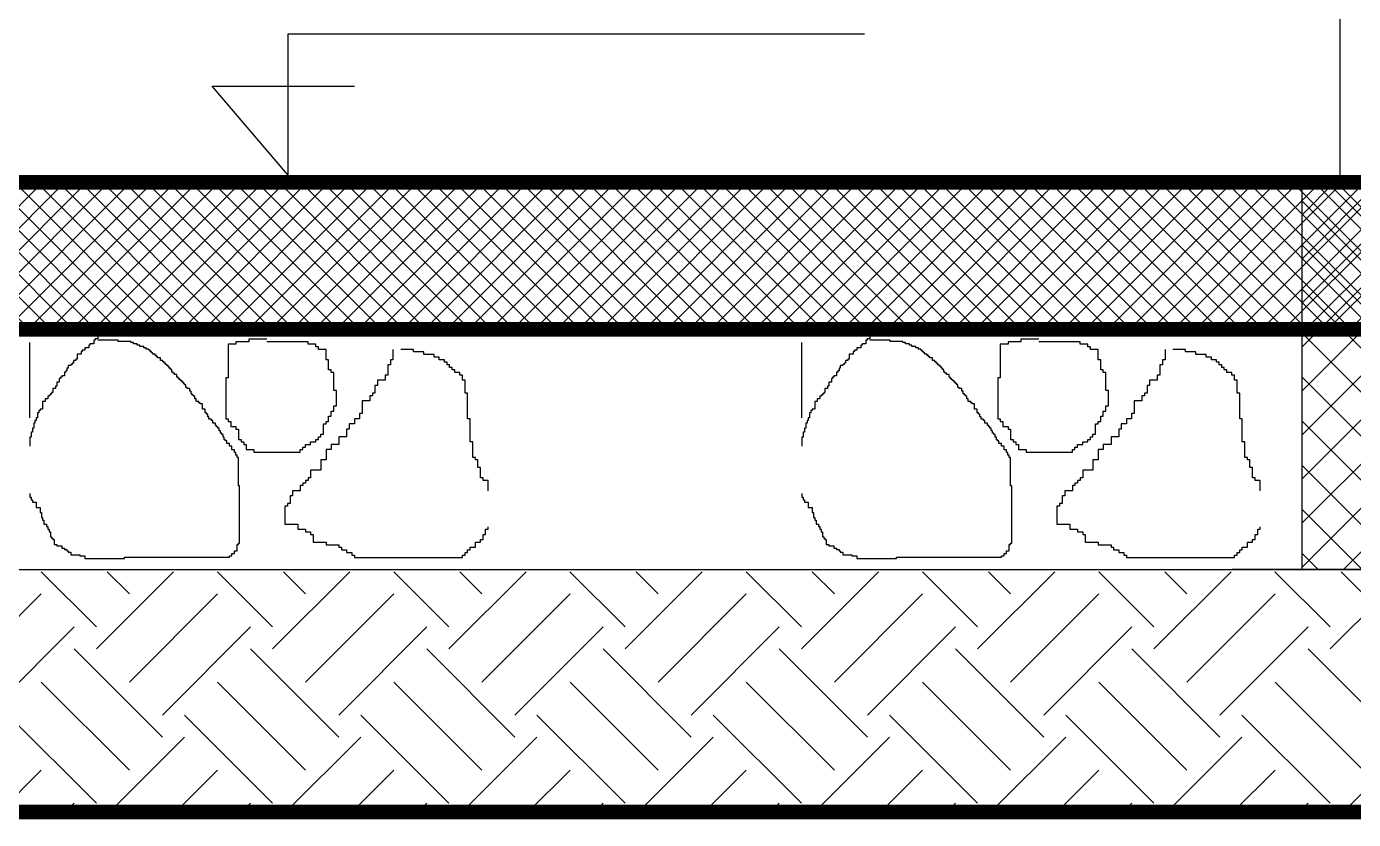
# Model space of a CAD drawing. Extents: x 250879 to 348495, y -51522 to -9360.
# Drawn here: x 281215.2 to 281485.6, y -30426.9 to -30265.3 of the extents above; entities that cross this region are included whole.
import ezdxf

# ---------------------------------------------------------------- set-up
doc = ezdxf.new("R2010")
doc.units = 0
for name, color, linetype in [('AXIS', 1, 'CONTINUOUS'), ('CURTAIN', 150, 'CONTINUOUS'), ('DOOR', 4, 'CONTINUOUS'), ('WALL', 7, 'CONTINUOUS')]:
    doc.layers.add(name, color=color, linetype=linetype)
doc.layers.add('int fram for glaz& landscap obj.', color=252, linetype='CONTINUOUS', lineweight=15)
doc.layers.add('VIS', color=8, linetype='CONTINUOUS', lineweight=18)

# ---------------------------------------------------------------- blocks, each defined once
blk = doc.blocks.new('LIME')
at = {"layer": 'DOOR'}
for p, q in [((244592.98, -28820.3), (244475.41, -28820.3)), ((244475.41, -28820.3), (244475.41, -28849.03)), ((244475.41, -28849.03), (244460.01, -28830.91)), ((244460.01, -28830.91), (244489.02, -28830.91))]:
    blk.add_line(p, q, dxfattribs=at)

msp = doc.modelspace()

# ---------------------------------------------------------------- hatches: boundary and pattern name
at = {"layer": 'AXIS'}
h = msp.add_hatch(dxfattribs=at)
h.set_pattern_fill('ANSI37', color=256, style=0)
h.set_pattern_definition([(45, (10887.426, -3880), (-2.24506403, 2.24506403), []), (135, (10887.426, -3880), (-2.24506403, -2.24506403), [])])
h.paths.add_polyline_path([(280918.80191, -30297.00774), (280918.80191, -30327.00774), (283913.00858, -30327.00774), (283913.00858, -30297.00774)])
at = {"layer": 'int fram for glaz& landscap obj.'}
h = msp.add_hatch(dxfattribs=at)
h.set_pattern_fill('EARTH', color=256, scale=4, angle=45, style=0)
h.set_pattern_definition([(45, (-4472.986, -9786.993), (4e-15, 35.9210245), [25.4, -25.4]), (45, (-4479.72, -9780.258), (4e-15, 35.9210245), [25.4, -25.4]), (45, (-4486.456, -9773.523), (4e-15, 35.9210245), [25.4, -25.4]), (135, (-4486.456, -9769.033), (-35.9210245, 4e-15), [25.4, -25.4]), (135, (-4479.72, -9762.297), (-35.9210245, 4e-15), [25.4, -25.4]), (135, (-4472.986, -9755.562), (-35.9210245, 4e-15), [25.4, -25.4])])
h.paths.add_polyline_path([(281359.1188, -30376.4393), (280918.64192, -30376.4393), (280918.64192, -30425.43117), (281359.1188, -30425.43117)])
h.paths.add_polyline_path([(281696.70956, -30425.43117), (281696.70956, -30376.4393), (281359.1188, -30376.4393), (281359.1188, -30425.43117)])
edge = h.paths.add_edge_path()
edge.add_line((280702.69282, -30326.4393), (280726.23014, -30425.43117))
edge.add_line((280726.23014, -30425.43117), (280918.64192, -30425.43117))
edge.add_line((280918.64192, -30425.43117), (280918.64192, -30376.4393))
edge.add_line((280918.64192, -30376.4393), (280768.64192, -30376.4393))
edge.add_line((280768.64192, -30376.4393), (280768.64192, -30408.49508))
edge.add_line((280768.64192, -30408.49508), (280748.64192, -30408.49508))
edge.add_line((280748.64192, -30408.49508), (280748.64192, -30345.52763))
edge.add_arc((280733.05095, -30345.52763), 15.59098, -344.7979301, 0, ccw=False)
edge.add_line((280748.09635, -30341.4393), (280748.64192, -30341.4393))
edge.add_line((280748.64192, -30341.4393), (280748.64192, -30326.4393))
edge.add_line((280748.64192, -30326.4393), (280702.69282, -30326.4393))
at = {"layer": 'VIS', "ltscale": 0.0001}
h = msp.add_hatch(dxfattribs=at)
h.set_pattern_fill('ANSI37', color=256, scale=2, style=0)
h.set_pattern_definition([(45, (-67267.256, -7236.453), (-4.49012806, 4.49012806), []), (135, (-67267.256, -7236.453), (-4.49012806, -4.49012806), [])])
h.paths.add_polyline_path([(281475.12091, -30297.00774), (281520.56708, -30297.00774), (281520.56708, -30375.98063), (281475.12091, -30375.98063)])

# ---------------------------------------------------------------- linework, layer by layer
at = {"layer": 'CURTAIN', "linetype": 'Continuous'}
msp.add_line((281482.844, -29657.00774), (281482.844, -30297.00774), dxfattribs=at)
at = {"layer": 'VIS', "ltscale": 0.0001}
msp.add_line((280450.27447, -30297.00774), (284658.39662, -30297.00774), dxfattribs=at)
at = {"layer": 'WALL', "linetype": 'Continuous'}
for p, q in [((281215.84948, -30345.07498), (281215.84948, -30329.70971)), ((281229.14528, -30329.18877), (281228.88427, -30329.18877)), ((281228.88427, -30329.18877), (281228.88427, -30329.97018)), ((281229.66632, -30328.9283), (281229.14528, -30328.9283)), ((281229.14528, -30328.9283), (281229.14528, -30329.18877)), ((281230.44837, -30328.40736), (281229.66632, -30328.40736)), ((281229.66632, -30328.40736), (281229.66632, -30328.9283)), ((281233.83757, -30329.18877), (281229.66632, -30329.18877)), ((281230.97038, -30328.14689), (281230.44837, -30328.14689)), ((281230.44837, -30328.14689), (281230.44837, -30328.40736)), ((281233.83757, -30329.44924), (281233.83757, -30329.18877)), ((281236.44472, -30329.44924), (281233.83757, -30329.44924)), ((281236.44472, -30329.70971), (281236.44472, -30329.44924)), ((281236.96673, -30329.70971), (281236.44472, -30329.70971)), ((281236.96673, -30329.97018), (281236.96673, -30329.70971)), ((281260.4781, -30329.51763), (281257.8556, -30329.51763)), ((281257.8556, -30329.51763), (281257.8556, -30330.04197)), ((281264.15037, -30328.99378), (281260.4781, -30328.99378)), ((281260.4781, -30328.99378), (281260.4781, -30329.51763)), ((281272.54373, -30329.51763), (281264.15037, -30329.51763)), ((281272.54373, -30330.04197), (281272.54373, -30329.51763)), ((281373.20271, -30345.07498), (281373.20271, -30329.70971)), ((281386.4985, -30329.18877), (281386.2375, -30329.18877)), ((281386.2375, -30329.18877), (281386.2375, -30329.97018)), ((281387.01955, -30328.9283), (281386.4985, -30328.9283)), ((281386.4985, -30328.9283), (281386.4985, -30329.18877)), ((281387.8016, -30328.40736), (281387.01955, -30328.40736)), ((281387.01955, -30328.40736), (281387.01955, -30328.9283)), ((281391.1908, -30329.18877), (281387.01955, -30329.18877)), ((281388.3236, -30328.14689), (281387.8016, -30328.14689)), ((281387.8016, -30328.14689), (281387.8016, -30328.40736)), ((281391.1908, -30329.44924), (281391.1908, -30329.18877)), ((281393.79795, -30329.44924), (281391.1908, -30329.44924)), ((281393.79795, -30329.70971), (281393.79795, -30329.44924)), ((281394.31995, -30329.70971), (281393.79795, -30329.70971)), ((281394.31995, -30329.97018), (281394.31995, -30329.70971)), ((281417.83133, -30329.51763), (281415.20882, -30329.51763)), ((281415.20882, -30329.51763), (281415.20882, -30330.04197)), ((281421.5036, -30328.99378), (281417.83133, -30328.99378)), ((281417.83133, -30328.99378), (281417.83133, -30329.51763)), ((281429.89696, -30329.51763), (281421.5036, -30329.51763)), ((281429.89696, -30330.04197), (281429.89696, -30329.51763)), ((281226.27712, -30332.05345), (281225.49507, -30332.05345)), ((281225.49507, -30332.05345), (281225.49507, -30333.09533)), ((281226.53813, -30331.53251), (281226.27712, -30331.53251)), ((281226.27712, -30331.53251), (281226.27712, -30332.05345)), ((281227.05917, -30331.27204), (281226.53813, -30331.27204)), ((281226.53813, -30331.27204), (281226.53813, -30331.53251)), ((281227.84122, -30330.7511), (281227.05917, -30330.7511)), ((281227.05917, -30330.7511), (281227.05917, -30331.27204)), ((281228.10223, -30330.23016), (281227.84122, -30330.23016)), ((281227.84122, -30330.23016), (281227.84122, -30330.7511)), ((281228.88427, -30329.97018), (281228.10223, -30329.97018)), ((281228.10223, -30329.97018), (281228.10223, -30330.23016)), ((281237.74878, -30329.97018), (281236.96673, -30329.97018)), ((281237.74878, -30330.23016), (281237.74878, -30329.97018)), ((281238.26982, -30330.23016), (281237.74878, -30330.23016)), ((281238.26982, -30330.49063), (281238.26982, -30330.23016)), ((281239.05187, -30330.49063), (281238.26982, -30330.49063)), ((281239.05187, -30330.7511), (281239.05187, -30330.49063)), ((281239.57388, -30330.7511), (281239.05187, -30330.7511)), ((281239.57388, -30331.01157), (281239.57388, -30330.7511)), ((281240.09493, -30331.01157), (281239.57388, -30331.01157)), ((281240.09493, -30331.27204), (281240.09493, -30331.01157)), ((281240.35593, -30331.27204), (281240.09493, -30331.27204)), ((281240.35593, -30331.53251), (281240.35593, -30331.27204)), ((281240.61693, -30331.53251), (281240.35593, -30331.53251)), ((281240.61693, -30331.79298), (281240.61693, -30331.53251)), ((281240.87697, -30331.79298), (281240.61693, -30331.79298)), ((281240.87697, -30332.05345), (281240.87697, -30331.79298)), ((281241.39898, -30332.05345), (281240.87697, -30332.05345)), ((281241.39898, -30332.31392), (281241.39898, -30332.05345)), ((281241.65902, -30332.31392), (281241.39898, -30332.31392)), ((281241.65902, -30332.57439), (281241.65902, -30332.31392)), ((281257.8556, -30330.04197), (281256.28094, -30330.04197)), ((281256.28094, -30330.04197), (281256.28094, -30336.85443)), ((281274.11742, -30330.04197), (281272.54373, -30330.04197)), ((281274.11742, -30330.56582), (281274.11742, -30330.04197)), ((281274.64231, -30330.56582), (281274.11742, -30330.56582)), ((281274.64231, -30331.08966), (281274.64231, -30330.56582)), ((281276.216, -30331.08966), (281274.64231, -30331.08966)), ((281276.216, -30333.18603), (281276.216, -30331.08966)), ((281289.85532, -30331.08966), (281289.85532, -30333.18603)), ((281294.05248, -30331.08966), (281291.42902, -30331.08966)), ((281294.05248, -30331.614), (281294.05248, -30331.08966)), ((281296.15106, -30331.614), (281294.05248, -30331.614)), ((281296.15106, -30332.13785), (281296.15106, -30331.614)), ((281298.24964, -30332.13785), (281296.15106, -30332.13785)), ((281298.24964, -30332.66218), (281298.24964, -30332.13785)), ((281383.63035, -30332.05345), (281382.8483, -30332.05345)), ((281382.8483, -30332.05345), (281382.8483, -30333.09533)), ((281383.89135, -30331.53251), (281383.63035, -30331.53251)), ((281383.63035, -30331.53251), (281383.63035, -30332.05345)), ((281384.4124, -30331.27204), (281383.89135, -30331.27204)), ((281383.89135, -30331.27204), (281383.89135, -30331.53251)), ((281385.19445, -30330.7511), (281384.4124, -30330.7511)), ((281384.4124, -30330.7511), (281384.4124, -30331.27204)), ((281385.45545, -30330.23016), (281385.19445, -30330.23016)), ((281385.19445, -30330.23016), (281385.19445, -30330.7511)), ((281386.2375, -30329.97018), (281385.45545, -30329.97018)), ((281385.45545, -30329.97018), (281385.45545, -30330.23016)), ((281395.102, -30329.97018), (281394.31995, -30329.97018)), ((281395.102, -30330.23016), (281395.102, -30329.97018)), ((281395.62305, -30330.23016), (281395.102, -30330.23016)), ((281395.62305, -30330.49063), (281395.62305, -30330.23016)), ((281396.4051, -30330.49063), (281395.62305, -30330.49063)), ((281396.4051, -30330.7511), (281396.4051, -30330.49063)), ((281396.92711, -30330.7511), (281396.4051, -30330.7511)), ((281396.92711, -30331.01157), (281396.92711, -30330.7511)), ((281397.44815, -30331.01157), (281396.92711, -30331.01157)), ((281397.44815, -30331.27204), (281397.44815, -30331.01157)), ((281397.70915, -30331.27204), (281397.44815, -30331.27204)), ((281397.70915, -30331.53251), (281397.70915, -30331.27204)), ((281397.97016, -30331.53251), (281397.70915, -30331.53251)), ((281397.97016, -30331.79298), (281397.97016, -30331.53251)), ((281398.2302, -30331.79298), (281397.97016, -30331.79298)), ((281398.2302, -30332.05345), (281398.2302, -30331.79298)), ((281398.75221, -30332.05345), (281398.2302, -30332.05345)), ((281398.75221, -30332.31392), (281398.75221, -30332.05345)), ((281399.01225, -30332.31392), (281398.75221, -30332.31392)), ((281399.01225, -30332.57439), (281399.01225, -30332.31392)), ((281415.20882, -30330.04197), (281413.63417, -30330.04197)), ((281413.63417, -30330.04197), (281413.63417, -30336.85443)), ((281431.47065, -30330.04197), (281429.89696, -30330.04197)), ((281431.47065, -30330.56582), (281431.47065, -30330.04197)), ((281431.99553, -30330.56582), (281431.47065, -30330.56582)), ((281431.99553, -30331.08966), (281431.99553, -30330.56582)), ((281433.56923, -30331.08966), (281431.99553, -30331.08966)), ((281433.56923, -30333.18603), (281433.56923, -30331.08966)), ((281447.20855, -30331.08966), (281447.20855, -30333.18603)), ((281451.40571, -30331.08966), (281448.78224, -30331.08966)), ((281451.40571, -30331.614), (281451.40571, -30331.08966)), ((281453.50429, -30331.614), (281451.40571, -30331.614)), ((281453.50429, -30332.13785), (281453.50429, -30331.614)), ((281455.60286, -30332.13785), (281453.50429, -30332.13785)), ((281455.60286, -30332.66218), (281455.60286, -30332.13785)), ((281223.66997, -30334.91813), (281223.40993, -30334.91813)), ((281223.40993, -30334.91813), (281223.40993, -30335.43907)), ((281224.19198, -30334.39719), (281223.66997, -30334.39719)), ((281223.66997, -30334.39719), (281223.66997, -30334.91813)), ((281224.45202, -30334.13672), (281224.19198, -30334.13672)), ((281224.19198, -30334.13672), (281224.19198, -30334.39719)), ((281224.71303, -30333.87625), (281224.45202, -30333.87625)), ((281224.45202, -30333.87625), (281224.45202, -30334.13672)), ((281225.23503, -30333.3558), (281224.71303, -30333.3558)), ((281224.71303, -30333.3558), (281224.71303, -30333.87625)), ((281225.49507, -30333.09533), (281225.23503, -30333.09533)), ((281225.23503, -30333.09533), (281225.23503, -30333.3558)), ((281241.92003, -30332.57439), (281241.65902, -30332.57439)), ((281241.92003, -30332.83486), (281241.92003, -30332.57439)), ((281242.44107, -30332.83486), (281241.92003, -30332.83486)), ((281242.44107, -30333.3558), (281242.44107, -30332.83486)), ((281242.96308, -30333.3558), (281242.44107, -30333.3558)), ((281242.96308, -30333.61578), (281242.96308, -30333.3558)), ((281243.22408, -30333.61578), (281242.96308, -30333.61578)), ((281243.22408, -30333.87625), (281243.22408, -30333.61578)), ((281243.48413, -30333.87625), (281243.22408, -30333.87625)), ((281243.48413, -30334.13672), (281243.48413, -30333.87625)), ((281243.74513, -30334.13672), (281243.48413, -30334.13672)), ((281243.74513, -30334.39719), (281243.74513, -30334.13672)), ((281244.00613, -30334.39719), (281243.74513, -30334.39719)), ((281244.00613, -30334.65766), (281244.00613, -30334.39719)), ((281244.26617, -30334.65766), (281244.00613, -30334.65766)), ((281244.26617, -30334.91813), (281244.26617, -30334.65766)), ((281244.52718, -30334.91813), (281244.26617, -30334.91813)), ((281244.52718, -30335.1786), (281244.52718, -30334.91813)), ((281276.74089, -30333.18603), (281276.216, -30333.18603)), ((281276.74089, -30335.2824), (281276.74089, -30333.18603)), ((281289.3314, -30334.23422), (281288.80651, -30334.23422)), ((281288.80651, -30334.23422), (281288.80651, -30336.3301)), ((281289.85532, -30333.18603), (281289.3314, -30333.18603)), ((281289.3314, -30333.18603), (281289.3314, -30334.23422)), ((281299.29845, -30332.66218), (281298.24964, -30332.66218)), ((281299.29845, -30333.18603), (281299.29845, -30332.66218)), ((281300.34726, -30333.18603), (281299.29845, -30333.18603)), ((281300.34726, -30333.70988), (281300.34726, -30333.18603)), ((281300.87214, -30333.70988), (281300.34726, -30333.70988)), ((281300.87214, -30334.23422), (281300.87214, -30333.70988)), ((281301.39703, -30334.23422), (281300.87214, -30334.23422)), ((281301.39703, -30334.75806), (281301.39703, -30334.23422)), ((281301.92095, -30334.75806), (281301.39703, -30334.75806)), ((281301.92095, -30335.2824), (281301.92095, -30334.75806)), ((281381.0232, -30334.91813), (281380.76316, -30334.91813)), ((281380.76316, -30334.91813), (281380.76316, -30335.43907)), ((281381.54521, -30334.39719), (281381.0232, -30334.39719)), ((281381.0232, -30334.39719), (281381.0232, -30334.91813)), ((281381.80525, -30334.13672), (281381.54521, -30334.13672)), ((281381.54521, -30334.13672), (281381.54521, -30334.39719)), ((281382.06625, -30333.87625), (281381.80525, -30333.87625)), ((281381.80525, -30333.87625), (281381.80525, -30334.13672)), ((281382.58826, -30333.3558), (281382.06625, -30333.3558)), ((281382.06625, -30333.3558), (281382.06625, -30333.87625)), ((281382.8483, -30333.09533), (281382.58826, -30333.09533)), ((281382.58826, -30333.09533), (281382.58826, -30333.3558)), ((281399.27325, -30332.57439), (281399.01225, -30332.57439)), ((281399.27325, -30332.83486), (281399.27325, -30332.57439)), ((281399.7943, -30332.83486), (281399.27325, -30332.83486)), ((281399.7943, -30333.3558), (281399.7943, -30332.83486)), ((281400.3163, -30333.3558), (281399.7943, -30333.3558)), ((281400.3163, -30333.61578), (281400.3163, -30333.3558)), ((281400.57731, -30333.61578), (281400.3163, -30333.61578)), ((281400.57731, -30333.87625), (281400.57731, -30333.61578)), ((281400.83735, -30333.87625), (281400.57731, -30333.87625)), ((281400.83735, -30334.13672), (281400.83735, -30333.87625)), ((281401.09835, -30334.13672), (281400.83735, -30334.13672)), ((281401.09835, -30334.39719), (281401.09835, -30334.13672)), ((281401.35936, -30334.39719), (281401.09835, -30334.39719)), ((281401.35936, -30334.65766), (281401.35936, -30334.39719)), ((281401.6194, -30334.65766), (281401.35936, -30334.65766)), ((281401.6194, -30334.91813), (281401.6194, -30334.65766)), ((281401.8804, -30334.91813), (281401.6194, -30334.91813)), ((281401.8804, -30335.1786), (281401.8804, -30334.91813)), ((281434.09411, -30333.18603), (281433.56923, -30333.18603)), ((281434.09411, -30335.2824), (281434.09411, -30333.18603)), ((281446.68463, -30334.23422), (281446.15974, -30334.23422)), ((281446.15974, -30334.23422), (281446.15974, -30336.3301)), ((281447.20855, -30333.18603), (281446.68463, -30333.18603)), ((281446.68463, -30333.18603), (281446.68463, -30334.23422)), ((281456.65167, -30332.66218), (281455.60286, -30332.66218)), ((281456.65167, -30333.18603), (281456.65167, -30332.66218)), ((281457.70048, -30333.18603), (281456.65167, -30333.18603)), ((281457.70048, -30333.70988), (281457.70048, -30333.18603)), ((281458.22537, -30333.70988), (281457.70048, -30333.70988)), ((281458.22537, -30334.23422), (281458.22537, -30333.70988)), ((281458.75025, -30334.23422), (281458.22537, -30334.23422)), ((281458.75025, -30334.75806), (281458.75025, -30334.23422)), ((281459.27418, -30334.75806), (281458.75025, -30334.75806)), ((281459.27418, -30335.2824), (281459.27418, -30334.75806)), ((281221.84487, -30337.78281), (281221.32383, -30337.78281)), ((281221.32383, -30337.78281), (281221.32383, -30338.56422)), ((281222.10588, -30337.0014), (281221.84487, -30337.0014)), ((281221.84487, -30337.0014), (281221.84487, -30337.78281)), ((281222.36688, -30336.74142), (281222.10588, -30336.74142)), ((281222.10588, -30336.74142), (281222.10588, -30337.0014)), ((281222.88792, -30336.48095), (281222.36688, -30336.48095)), ((281222.36688, -30336.48095), (281222.36688, -30336.74142)), ((281223.14893, -30335.69954), (281222.88792, -30335.69954)), ((281222.88792, -30335.69954), (281222.88792, -30336.48095)), ((281223.40993, -30335.43907), (281223.14893, -30335.43907)), ((281223.14893, -30335.43907), (281223.14893, -30335.69954)), ((281244.78818, -30335.1786), (281244.52718, -30335.1786)), ((281244.78818, -30335.69954), (281244.78818, -30335.1786)), ((281245.04822, -30335.69954), (281244.78818, -30335.69954)), ((281245.04822, -30335.96001), (281245.04822, -30335.69954)), ((281245.30923, -30335.96001), (281245.04822, -30335.96001)), ((281245.30923, -30336.22048), (281245.30923, -30335.96001)), ((281245.83027, -30336.22048), (281245.30923, -30336.22048)), ((281245.83027, -30336.74142), (281245.83027, -30336.22048)), ((281246.09128, -30336.74142), (281245.83027, -30336.74142)), ((281246.09128, -30337.0014), (281246.09128, -30336.74142)), ((281246.35228, -30337.0014), (281246.09128, -30337.0014)), ((281246.35228, -30337.26187), (281246.35228, -30337.0014)), ((281246.61328, -30337.26187), (281246.35228, -30337.26187)), ((281246.61328, -30337.52234), (281246.61328, -30337.26187)), ((281246.87332, -30337.52234), (281246.61328, -30337.52234)), ((281246.87332, -30337.78281), (281246.87332, -30337.52234)), ((281247.13433, -30337.78281), (281246.87332, -30337.78281)), ((281247.13433, -30338.04328), (281247.13433, -30337.78281)), ((281256.28094, -30336.85443), (281255.75702, -30336.85443)), ((281255.75702, -30336.85443), (281255.75702, -30345.23893)), ((281277.26577, -30335.2824), (281276.74089, -30335.2824)), ((281277.26577, -30335.80625), (281277.26577, -30335.2824)), ((281277.7897, -30335.80625), (281277.26577, -30335.80625)), ((281277.7897, -30339.47465), (281277.7897, -30335.80625)), ((281288.28163, -30337.37828), (281286.70794, -30337.37828)), ((281286.70794, -30337.37828), (281286.70794, -30338.42646)), ((281288.80651, -30336.3301), (281288.28163, -30336.3301)), ((281288.28163, -30336.3301), (281288.28163, -30337.37828)), ((281302.44584, -30335.2824), (281301.92095, -30335.2824)), ((281302.44584, -30335.80625), (281302.44584, -30335.2824)), ((281303.49561, -30335.80625), (281302.44584, -30335.80625)), ((281303.49561, -30336.3301), (281303.49561, -30335.80625)), ((281304.01953, -30336.3301), (281303.49561, -30336.3301)), ((281304.01953, -30337.37828), (281304.01953, -30336.3301)), ((281304.54441, -30337.37828), (281304.01953, -30337.37828)), ((281304.54441, -30339.9985), (281304.54441, -30337.37828)), ((281379.1981, -30337.78281), (281378.67705, -30337.78281)), ((281378.67705, -30337.78281), (281378.67705, -30338.56422)), ((281379.4591, -30337.0014), (281379.1981, -30337.0014)), ((281379.1981, -30337.0014), (281379.1981, -30337.78281)), ((281379.7201, -30336.74142), (281379.4591, -30336.74142)), ((281379.4591, -30336.74142), (281379.4591, -30337.0014)), ((281380.24115, -30336.48095), (281379.7201, -30336.48095)), ((281379.7201, -30336.48095), (281379.7201, -30336.74142)), ((281380.50215, -30335.69954), (281380.24115, -30335.69954)), ((281380.24115, -30335.69954), (281380.24115, -30336.48095)), ((281380.76316, -30335.43907), (281380.50215, -30335.43907)), ((281380.50215, -30335.43907), (281380.50215, -30335.69954)), ((281402.14141, -30335.1786), (281401.8804, -30335.1786)), ((281402.14141, -30335.69954), (281402.14141, -30335.1786)), ((281402.40145, -30335.69954), (281402.14141, -30335.69954)), ((281402.40145, -30335.96001), (281402.40145, -30335.69954)), ((281402.66245, -30335.96001), (281402.40145, -30335.96001)), ((281402.66245, -30336.22048), (281402.66245, -30335.96001)), ((281403.1835, -30336.22048), (281402.66245, -30336.22048)), ((281403.1835, -30336.74142), (281403.1835, -30336.22048)), ((281403.4445, -30336.74142), (281403.1835, -30336.74142)), ((281403.4445, -30337.0014), (281403.4445, -30336.74142)), ((281403.7055, -30337.0014), (281403.4445, -30337.0014)), ((281403.7055, -30337.26187), (281403.7055, -30337.0014)), ((281403.96651, -30337.26187), (281403.7055, -30337.26187)), ((281403.96651, -30337.52234), (281403.96651, -30337.26187)), ((281404.22655, -30337.52234), (281403.96651, -30337.52234)), ((281404.22655, -30337.78281), (281404.22655, -30337.52234)), ((281404.48755, -30337.78281), (281404.22655, -30337.78281)), ((281404.48755, -30338.04328), (281404.48755, -30337.78281)), ((281413.63417, -30336.85443), (281413.11025, -30336.85443)), ((281413.11025, -30336.85443), (281413.11025, -30345.23893)), ((281434.619, -30335.2824), (281434.09411, -30335.2824)), ((281434.619, -30335.80625), (281434.619, -30335.2824)), ((281435.14292, -30335.80625), (281434.619, -30335.80625)), ((281435.14292, -30339.47465), (281435.14292, -30335.80625)), ((281445.63486, -30337.37828), (281444.06116, -30337.37828)), ((281444.06116, -30337.37828), (281444.06116, -30338.42646)), ((281446.15974, -30336.3301), (281445.63486, -30336.3301)), ((281445.63486, -30336.3301), (281445.63486, -30337.37828)), ((281459.79906, -30335.2824), (281459.27418, -30335.2824)), ((281459.79906, -30335.80625), (281459.79906, -30335.2824)), ((281460.84883, -30335.80625), (281459.79906, -30335.80625)), ((281460.84883, -30336.3301), (281460.84883, -30335.80625)), ((281461.37276, -30336.3301), (281460.84883, -30336.3301)), ((281461.37276, -30337.37828), (281461.37276, -30336.3301)), ((281461.89764, -30337.37828), (281461.37276, -30337.37828)), ((281461.89764, -30339.9985), (281461.89764, -30337.37828)), ((281220.02073, -30340.38702), (281219.75973, -30340.38702)), ((281219.75973, -30340.38702), (281219.75973, -30340.64749)), ((281220.28077, -30340.12703), (281220.02073, -30340.12703)), ((281220.02073, -30340.12703), (281220.02073, -30340.38702)), ((281220.54178, -30339.86656), (281220.28077, -30339.86656)), ((281220.28077, -30339.86656), (281220.28077, -30340.12703)), ((281221.06282, -30339.08516), (281220.54178, -30339.08516)), ((281220.54178, -30339.08516), (281220.54178, -30339.86656)), ((281221.32383, -30338.56422), (281221.06282, -30338.56422)), ((281221.06282, -30338.56422), (281221.06282, -30339.08516)), ((281247.39533, -30338.04328), (281247.13433, -30338.04328)), ((281247.39533, -30338.30375), (281247.39533, -30338.04328)), ((281247.65537, -30338.30375), (281247.39533, -30338.30375)), ((281247.65537, -30338.82469), (281247.65537, -30338.30375)), ((281247.91638, -30338.82469), (281247.65537, -30338.82469)), ((281247.91638, -30339.08516), (281247.91638, -30338.82469)), ((281248.43742, -30339.08516), (281247.91638, -30339.08516)), ((281248.43742, -30339.6061), (281248.43742, -30339.08516)), ((281248.69843, -30339.6061), (281248.43742, -30339.6061)), ((281248.69843, -30340.12703), (281248.69843, -30339.6061)), ((281248.95943, -30340.12703), (281248.69843, -30340.12703)), ((281248.95943, -30340.38702), (281248.95943, -30340.12703)), ((281249.22043, -30340.38702), (281248.95943, -30340.38702)), ((281249.22043, -30340.64749), (281249.22043, -30340.38702)), ((281278.31458, -30339.47465), (281277.7897, -30339.47465)), ((281278.31458, -30342.61871), (281278.31458, -30339.47465)), ((281285.65913, -30340.52235), (281285.13424, -30340.52235)), ((281285.13424, -30340.52235), (281285.13424, -30341.57053)), ((281286.18305, -30339.9985), (281285.65913, -30339.9985)), ((281285.65913, -30339.9985), (281285.65913, -30340.52235)), ((281286.70794, -30338.42646), (281286.18305, -30338.42646)), ((281286.18305, -30338.42646), (281286.18305, -30339.9985)), ((281305.0693, -30339.9985), (281304.54441, -30339.9985)), ((281305.0693, -30345.23893), (281305.0693, -30339.9985)), ((281377.37396, -30340.38702), (281377.11295, -30340.38702)), ((281377.11295, -30340.38702), (281377.11295, -30340.64749)), ((281377.634, -30340.12703), (281377.37396, -30340.12703)), ((281377.37396, -30340.12703), (281377.37396, -30340.38702)), ((281377.895, -30339.86656), (281377.634, -30339.86656)), ((281377.634, -30339.86656), (281377.634, -30340.12703)), ((281378.41605, -30339.08516), (281377.895, -30339.08516)), ((281377.895, -30339.08516), (281377.895, -30339.86656)), ((281378.67705, -30338.56422), (281378.41605, -30338.56422)), ((281378.41605, -30338.56422), (281378.41605, -30339.08516)), ((281404.74856, -30338.04328), (281404.48755, -30338.04328)), ((281404.74856, -30338.30375), (281404.74856, -30338.04328)), ((281405.0086, -30338.30375), (281404.74856, -30338.30375)), ((281405.0086, -30338.82469), (281405.0086, -30338.30375)), ((281405.2696, -30338.82469), (281405.0086, -30338.82469)), ((281405.2696, -30339.08516), (281405.2696, -30338.82469)), ((281405.79065, -30339.08516), (281405.2696, -30339.08516)), ((281405.79065, -30339.6061), (281405.79065, -30339.08516)), ((281406.05165, -30339.6061), (281405.79065, -30339.6061)), ((281406.05165, -30340.12703), (281406.05165, -30339.6061)), ((281406.31266, -30340.12703), (281406.05165, -30340.12703)), ((281406.31266, -30340.38702), (281406.31266, -30340.12703)), ((281406.57366, -30340.38702), (281406.31266, -30340.38702)), ((281406.57366, -30340.64749), (281406.57366, -30340.38702)), ((281435.66781, -30339.47465), (281435.14292, -30339.47465)), ((281435.66781, -30342.61871), (281435.66781, -30339.47465)), ((281443.01235, -30340.52235), (281442.48747, -30340.52235)), ((281442.48747, -30340.52235), (281442.48747, -30341.57053)), ((281443.53628, -30339.9985), (281443.01235, -30339.9985)), ((281443.01235, -30339.9985), (281443.01235, -30340.52235)), ((281444.06116, -30338.42646), (281443.53628, -30338.42646)), ((281443.53628, -30338.42646), (281443.53628, -30339.9985)), ((281462.42253, -30339.9985), (281461.89764, -30339.9985)), ((281462.42253, -30345.23893), (281462.42253, -30339.9985)), ((281218.97768, -30341.68937), (281218.45567, -30341.68937)), ((281218.45567, -30341.68937), (281218.45567, -30343.25218)), ((281219.49872, -30341.16843), (281218.97768, -30341.16843)), ((281218.97768, -30341.16843), (281218.97768, -30341.68937)), ((281219.75973, -30340.64749), (281219.49872, -30340.64749)), ((281219.49872, -30340.64749), (281219.49872, -30341.16843)), ((281249.48048, -30340.64749), (281249.22043, -30340.64749)), ((281249.48048, -30341.16843), (281249.48048, -30340.64749)), ((281249.74148, -30341.16843), (281249.48048, -30341.16843)), ((281249.74148, -30341.68937), (281249.74148, -30341.16843)), ((281250.26252, -30341.68937), (281249.74148, -30341.68937)), ((281250.26252, -30341.94984), (281250.26252, -30341.68937)), ((281250.52353, -30341.94984), (281250.26252, -30341.94984)), ((281250.52353, -30342.2103), (281250.52353, -30341.94984)), ((281251.04457, -30342.2103), (281250.52353, -30342.2103)), ((281251.04457, -30343.25218), (281251.04457, -30342.2103)), ((281277.7897, -30343.6669), (281277.7897, -30342.61871)), ((281277.7897, -30342.61871), (281278.31458, -30342.61871)), ((281285.13424, -30341.57053), (281283.56055, -30341.57053)), ((281283.56055, -30341.57053), (281283.56055, -30344.19075)), ((281376.3309, -30341.68937), (281375.8089, -30341.68937)), ((281375.8089, -30341.68937), (281375.8089, -30343.25218)), ((281376.85195, -30341.16843), (281376.3309, -30341.16843)), ((281376.3309, -30341.16843), (281376.3309, -30341.68937)), ((281377.11295, -30340.64749), (281376.85195, -30340.64749)), ((281376.85195, -30340.64749), (281376.85195, -30341.16843)), ((281406.8337, -30340.64749), (281406.57366, -30340.64749)), ((281406.8337, -30341.16843), (281406.8337, -30340.64749)), ((281407.0947, -30341.16843), (281406.8337, -30341.16843)), ((281407.0947, -30341.68937), (281407.0947, -30341.16843)), ((281407.61575, -30341.68937), (281407.0947, -30341.68937)), ((281407.61575, -30341.94984), (281407.61575, -30341.68937)), ((281407.87675, -30341.94984), (281407.61575, -30341.94984)), ((281407.87675, -30342.2103), (281407.87675, -30341.94984)), ((281408.3978, -30342.2103), (281407.87675, -30342.2103)), ((281408.3978, -30343.25218), (281408.3978, -30342.2103)), ((281435.14292, -30343.6669), (281435.14292, -30342.61871)), ((281435.14292, -30342.61871), (281435.66781, -30342.61871)), ((281442.48747, -30341.57053), (281440.91377, -30341.57053)), ((281440.91377, -30341.57053), (281440.91377, -30344.19075)), ((281217.15258, -30345.59592), (281216.89157, -30345.59592)), ((281216.89157, -30345.59592), (281216.89157, -30346.11686)), ((281217.41358, -30345.07498), (281217.15258, -30345.07498)), ((281217.15258, -30345.07498), (281217.15258, -30345.59592)), ((281217.67362, -30344.03311), (281217.41358, -30344.03311)), ((281217.41358, -30344.03311), (281217.41358, -30345.07498)), ((281217.93463, -30343.51265), (281217.67362, -30343.51265)), ((281217.67362, -30343.51265), (281217.67362, -30344.03311)), ((281218.45567, -30343.25218), (281217.93463, -30343.25218)), ((281217.93463, -30343.25218), (281217.93463, -30343.51265)), ((281251.56658, -30343.25218), (281251.04457, -30343.25218)), ((281251.56658, -30344.03311), (281251.56658, -30343.25218)), ((281251.82662, -30344.03311), (281251.56658, -30344.03311)), ((281251.82662, -30344.29358), (281251.82662, -30344.03311)), ((281252.08763, -30344.29358), (281251.82662, -30344.29358)), ((281252.08763, -30344.81451), (281252.08763, -30344.29358)), ((281252.34863, -30344.81451), (281252.08763, -30344.81451)), ((281252.34863, -30345.33545), (281252.34863, -30344.81451)), ((281252.86968, -30345.33545), (281252.34863, -30345.33545)), ((281252.86968, -30345.59592), (281252.86968, -30345.33545)), ((281253.13068, -30345.59592), (281252.86968, -30345.59592)), ((281253.13068, -30346.11686), (281253.13068, -30345.59592)), ((281255.75702, -30345.23893), (281256.28094, -30345.23893)), ((281256.28094, -30345.23893), (281256.28094, -30345.76278)), ((281256.28094, -30345.76278), (281256.80583, -30345.76278)), ((281256.80583, -30345.76278), (281256.80583, -30346.81096)), ((281276.216, -30346.28711), (281276.216, -30345.76278)), ((281276.216, -30345.76278), (281276.74089, -30345.76278)), ((281276.74089, -30345.76278), (281276.74089, -30344.7146)), ((281276.74089, -30344.7146), (281277.26577, -30344.7146)), ((281277.26577, -30344.7146), (281277.26577, -30343.6669)), ((281277.26577, -30343.6669), (281277.7897, -30343.6669)), ((281283.03566, -30345.23893), (281281.98685, -30345.23893)), ((281281.98685, -30345.23893), (281281.98685, -30346.28711)), ((281283.56055, -30344.19075), (281283.03566, -30344.19075)), ((281283.03566, -30344.19075), (281283.03566, -30345.23893)), ((281305.59322, -30345.23893), (281305.0693, -30345.23893)), ((281305.59322, -30349.95503), (281305.59322, -30345.23893)), ((281374.5058, -30345.59592), (281374.2448, -30345.59592)), ((281374.2448, -30345.59592), (281374.2448, -30346.11686)), ((281374.76681, -30345.07498), (281374.5058, -30345.07498)), ((281374.5058, -30345.07498), (281374.5058, -30345.59592)), ((281375.02685, -30344.03311), (281374.76681, -30344.03311)), ((281374.76681, -30344.03311), (281374.76681, -30345.07498)), ((281375.28785, -30343.51265), (281375.02685, -30343.51265)), ((281375.02685, -30343.51265), (281375.02685, -30344.03311)), ((281375.8089, -30343.25218), (281375.28785, -30343.25218)), ((281375.28785, -30343.25218), (281375.28785, -30343.51265)), ((281408.91981, -30343.25218), (281408.3978, -30343.25218)), ((281408.91981, -30344.03311), (281408.91981, -30343.25218)), ((281409.17985, -30344.03311), (281408.91981, -30344.03311)), ((281409.17985, -30344.29358), (281409.17985, -30344.03311)), ((281409.44085, -30344.29358), (281409.17985, -30344.29358)), ((281409.44085, -30344.81451), (281409.44085, -30344.29358)), ((281409.70185, -30344.81451), (281409.44085, -30344.81451)), ((281409.70185, -30345.33545), (281409.70185, -30344.81451)), ((281410.2229, -30345.33545), (281409.70185, -30345.33545)), ((281410.2229, -30345.59592), (281410.2229, -30345.33545)), ((281410.4839, -30345.59592), (281410.2229, -30345.59592)), ((281410.4839, -30346.11686), (281410.4839, -30345.59592)), ((281413.11025, -30345.23893), (281413.63417, -30345.23893)), ((281413.63417, -30345.23893), (281413.63417, -30345.76278)), ((281413.63417, -30345.76278), (281414.15906, -30345.76278)), ((281414.15906, -30345.76278), (281414.15906, -30346.81096)), ((281433.56923, -30346.28711), (281433.56923, -30345.76278)), ((281433.56923, -30345.76278), (281434.09411, -30345.76278)), ((281434.09411, -30345.76278), (281434.09411, -30344.7146)), ((281434.09411, -30344.7146), (281434.619, -30344.7146)), ((281434.619, -30344.7146), (281434.619, -30343.6669)), ((281434.619, -30343.6669), (281435.14292, -30343.6669)), ((281440.38889, -30345.23893), (281439.34008, -30345.23893)), ((281439.34008, -30345.23893), (281439.34008, -30346.28711)), ((281440.91377, -30344.19075), (281440.38889, -30344.19075)), ((281440.38889, -30344.19075), (281440.38889, -30345.23893)), ((281462.94645, -30345.23893), (281462.42253, -30345.23893)), ((281462.94645, -30349.95503), (281462.94645, -30345.23893)), ((281216.37053, -30347.93966), (281216.10952, -30347.93966)), ((281216.10952, -30347.93966), (281216.10952, -30348.98154)), ((281216.63153, -30347.15825), (281216.37053, -30347.15825)), ((281216.37053, -30347.15825), (281216.37053, -30347.93966)), ((281216.89157, -30346.11686), (281216.63153, -30346.11686)), ((281216.63153, -30346.11686), (281216.63153, -30347.15825)), ((281253.65172, -30346.11686), (281253.13068, -30346.11686)), ((281253.65172, -30346.6378), (281253.65172, -30346.11686)), ((281253.91273, -30346.6378), (281253.65172, -30346.6378)), ((281253.91273, -30346.89779), (281253.91273, -30346.6378)), ((281254.17373, -30346.89779), (281253.91273, -30346.89779)), ((281254.17373, -30347.15825), (281254.17373, -30346.89779)), ((281254.43377, -30347.15825), (281254.17373, -30347.15825)), ((281254.43377, -30347.67919), (281254.43377, -30347.15825)), ((281254.69478, -30347.67919), (281254.43377, -30347.67919)), ((281254.69478, -30348.20013), (281254.69478, -30347.67919)), ((281254.95578, -30348.20013), (281254.69478, -30348.20013)), ((281254.95578, -30348.4606), (281254.95578, -30348.20013)), ((281255.21678, -30348.4606), (281254.95578, -30348.4606)), ((281255.21678, -30348.98154), (281255.21678, -30348.4606)), ((281256.80583, -30346.81096), (281257.8556, -30346.81096)), ((281257.8556, -30346.81096), (281257.8556, -30347.33481)), ((281257.8556, -30347.33481), (281258.37952, -30347.33481)), ((281258.37952, -30347.33481), (281258.37952, -30349.43118)), ((281275.16719, -30348.90733), (281275.16719, -30348.38299)), ((281275.16719, -30348.38299), (281275.69112, -30348.38299)), ((281275.69112, -30348.38299), (281275.69112, -30346.28711)), ((281275.69112, -30346.28711), (281276.216, -30346.28711)), ((281280.93708, -30347.33481), (281280.41316, -30347.33481)), ((281280.41316, -30347.33481), (281280.41316, -30348.90733)), ((281281.98685, -30346.28711), (281280.93708, -30346.28711)), ((281280.93708, -30346.28711), (281280.93708, -30347.33481)), ((281373.72375, -30347.93966), (281373.46275, -30347.93966)), ((281373.46275, -30347.93966), (281373.46275, -30348.98154)), ((281373.98476, -30347.15825), (281373.72375, -30347.15825)), ((281373.72375, -30347.15825), (281373.72375, -30347.93966)), ((281374.2448, -30346.11686), (281373.98476, -30346.11686)), ((281373.98476, -30346.11686), (281373.98476, -30347.15825)), ((281411.00495, -30346.11686), (281410.4839, -30346.11686)), ((281411.00495, -30346.6378), (281411.00495, -30346.11686)), ((281411.26595, -30346.6378), (281411.00495, -30346.6378)), ((281411.26595, -30346.89779), (281411.26595, -30346.6378)), ((281411.52696, -30346.89779), (281411.26595, -30346.89779)), ((281411.52696, -30347.15825), (281411.52696, -30346.89779)), ((281411.787, -30347.15825), (281411.52696, -30347.15825)), ((281411.787, -30347.67919), (281411.787, -30347.15825)), ((281412.048, -30347.67919), (281411.787, -30347.67919)), ((281412.048, -30348.20013), (281412.048, -30347.67919)), ((281412.30901, -30348.20013), (281412.048, -30348.20013)), ((281412.30901, -30348.4606), (281412.30901, -30348.20013)), ((281412.57001, -30348.4606), (281412.30901, -30348.4606)), ((281412.57001, -30348.98154), (281412.57001, -30348.4606)), ((281414.15906, -30346.81096), (281415.20882, -30346.81096)), ((281415.20882, -30346.81096), (281415.20882, -30347.33481)), ((281415.20882, -30347.33481), (281415.73275, -30347.33481)), ((281415.73275, -30347.33481), (281415.73275, -30349.43118)), ((281432.52042, -30348.90733), (281432.52042, -30348.38299)), ((281432.52042, -30348.38299), (281433.04434, -30348.38299)), ((281433.04434, -30348.38299), (281433.04434, -30346.28711)), ((281433.04434, -30346.28711), (281433.56923, -30346.28711)), ((281438.29031, -30347.33481), (281437.76639, -30347.33481)), ((281437.76639, -30347.33481), (281437.76639, -30348.90733)), ((281439.34008, -30346.28711), (281438.29031, -30346.28711)), ((281438.29031, -30346.28711), (281438.29031, -30347.33481)), ((281216.10952, -30348.98154), (281215.84948, -30348.98154)), ((281215.84948, -30348.98154), (281215.84948, -30350.80434)), ((281255.47683, -30348.98154), (281255.21678, -30348.98154)), ((281255.47683, -30349.50248), (281255.47683, -30348.98154)), ((281255.73783, -30349.50248), (281255.47683, -30349.50248)), ((281255.73783, -30349.76295), (281255.73783, -30349.50248)), ((281255.99883, -30349.76295), (281255.73783, -30349.76295)), ((281255.99883, -30350.2834), (281255.99883, -30349.76295)), ((281256.51988, -30350.2834), (281255.99883, -30350.2834)), ((281256.51988, -30350.80434), (281256.51988, -30350.2834)), ((281257.04092, -30350.80434), (281256.51988, -30350.80434)), ((281257.04092, -30351.58575), (281257.04092, -30350.80434)), ((281258.37952, -30349.43118), (281258.90441, -30349.43118)), ((281258.90441, -30349.43118), (281258.90441, -30349.95503)), ((281258.90441, -30349.95503), (281259.42929, -30349.95503)), ((281259.42929, -30349.95503), (281259.42929, -30350.47936)), ((281259.42929, -30350.47936), (281259.95322, -30350.47936)), ((281259.95322, -30350.47936), (281259.95322, -30351.52706)), ((281271.49492, -30351.52706), (281271.49492, -30351.00321)), ((281271.49492, -30351.00321), (281272.0198, -30351.00321)), ((281272.0198, -30351.00321), (281272.0198, -30350.47936)), ((281272.0198, -30350.47936), (281273.06861, -30350.47936)), ((281273.06861, -30350.47936), (281273.06861, -30349.95503)), ((281273.06861, -30349.95503), (281274.11742, -30349.95503)), ((281274.11742, -30349.95503), (281274.11742, -30349.43118)), ((281274.11742, -30349.43118), (281274.64231, -30349.43118)), ((281274.64231, -30349.43118), (281274.64231, -30348.90733)), ((281274.64231, -30348.90733), (281275.16719, -30348.90733)), ((281278.83947, -30350.47936), (281277.26577, -30350.47936)), ((281277.26577, -30350.47936), (281277.26577, -30351.52706)), ((281280.41316, -30348.90733), (281278.83947, -30348.90733)), ((281278.83947, -30348.90733), (281278.83947, -30350.47936)), ((281306.11811, -30349.95503), (281305.59322, -30349.95503)), ((281306.11811, -30353.09958), (281306.11811, -30349.95503)), ((281373.46275, -30348.98154), (281373.20271, -30348.98154)), ((281373.20271, -30348.98154), (281373.20271, -30350.80434)), ((281412.83005, -30348.98154), (281412.57001, -30348.98154)), ((281412.83005, -30349.50248), (281412.83005, -30348.98154)), ((281413.09105, -30349.50248), (281412.83005, -30349.50248)), ((281413.09105, -30349.76295), (281413.09105, -30349.50248)), ((281413.35206, -30349.76295), (281413.09105, -30349.76295)), ((281413.35206, -30350.2834), (281413.35206, -30349.76295)), ((281413.8731, -30350.2834), (281413.35206, -30350.2834)), ((281413.8731, -30350.80434), (281413.8731, -30350.2834)), ((281414.39415, -30350.80434), (281413.8731, -30350.80434)), ((281414.39415, -30351.58575), (281414.39415, -30350.80434)), ((281415.73275, -30349.43118), (281416.25763, -30349.43118)), ((281416.25763, -30349.43118), (281416.25763, -30349.95503)), ((281416.25763, -30349.95503), (281416.78252, -30349.95503)), ((281416.78252, -30349.95503), (281416.78252, -30350.47936)), ((281416.78252, -30350.47936), (281417.30644, -30350.47936)), ((281417.30644, -30350.47936), (281417.30644, -30351.52706)), ((281428.84815, -30351.52706), (281428.84815, -30351.00321)), ((281428.84815, -30351.00321), (281429.37303, -30351.00321)), ((281429.37303, -30351.00321), (281429.37303, -30350.47936)), ((281429.37303, -30350.47936), (281430.42184, -30350.47936)), ((281430.42184, -30350.47936), (281430.42184, -30349.95503)), ((281430.42184, -30349.95503), (281431.47065, -30349.95503)), ((281431.47065, -30349.95503), (281431.47065, -30349.43118)), ((281431.47065, -30349.43118), (281431.99553, -30349.43118)), ((281431.99553, -30349.43118), (281431.99553, -30348.90733)), ((281431.99553, -30348.90733), (281432.52042, -30348.90733)), ((281436.19269, -30350.47936), (281434.619, -30350.47936)), ((281434.619, -30350.47936), (281434.619, -30351.52706)), ((281437.76639, -30348.90733), (281436.19269, -30348.90733)), ((281436.19269, -30348.90733), (281436.19269, -30350.47936)), ((281463.47133, -30349.95503), (281462.94645, -30349.95503)), ((281463.47133, -30353.09958), (281463.47133, -30349.95503)), ((281257.56293, -30351.58575), (281257.04092, -30351.58575)), ((281257.56293, -30352.10669), (281257.56293, -30351.58575)), ((281257.82297, -30352.10669), (281257.56293, -30352.10669)), ((281257.82297, -30352.62763), (281257.82297, -30352.10669)), ((281258.08398, -30352.62763), (281257.82297, -30352.62763)), ((281258.08398, -30353.14857), (281258.08398, -30352.62763)), ((281258.34498, -30353.14857), (281258.08398, -30353.14857)), ((281258.34498, -30358.87793), (281258.34498, -30353.14857)), ((281259.95322, -30351.52706), (281261.52787, -30351.52706)), ((281261.52787, -30351.52706), (281261.52787, -30352.05139)), ((281261.52787, -30352.05139), (281270.97004, -30352.05139)), ((281270.97004, -30352.05139), (281270.97004, -30351.52706)), ((281270.97004, -30351.52706), (281271.49492, -30351.52706)), ((281276.216, -30353.62343), (281275.16719, -30353.62343)), ((281275.16719, -30353.62343), (281275.16719, -30355.71979)), ((281277.26577, -30351.52706), (281276.216, -30351.52706)), ((281276.216, -30351.52706), (281276.216, -30353.62343)), ((281306.64299, -30353.09958), (281306.11811, -30353.09958)), ((281306.64299, -30353.62343), (281306.64299, -30353.09958)), ((281307.16692, -30353.62343), (281306.64299, -30353.62343)), ((281307.16692, -30355.19546), (281307.16692, -30353.62343)), ((281414.91616, -30351.58575), (281414.39415, -30351.58575)), ((281414.91616, -30352.10669), (281414.91616, -30351.58575)), ((281415.1762, -30352.10669), (281414.91616, -30352.10669)), ((281415.1762, -30352.62763), (281415.1762, -30352.10669)), ((281415.4372, -30352.62763), (281415.1762, -30352.62763)), ((281415.4372, -30353.14857), (281415.4372, -30352.62763)), ((281415.6982, -30353.14857), (281415.4372, -30353.14857)), ((281415.6982, -30358.87793), (281415.6982, -30353.14857)), ((281417.30644, -30351.52706), (281418.8811, -30351.52706)), ((281418.8811, -30351.52706), (281418.8811, -30352.05139)), ((281418.8811, -30352.05139), (281428.32326, -30352.05139)), ((281428.32326, -30352.05139), (281428.32326, -30351.52706)), ((281428.32326, -30351.52706), (281428.84815, -30351.52706)), ((281433.56923, -30353.62343), (281432.52042, -30353.62343)), ((281432.52042, -30353.62343), (281432.52042, -30355.71979)), ((281434.619, -30351.52706), (281433.56923, -30351.52706)), ((281433.56923, -30351.52706), (281433.56923, -30353.62343)), ((281463.99622, -30353.09958), (281463.47133, -30353.09958)), ((281463.99622, -30353.62343), (281463.99622, -30353.09958)), ((281464.52014, -30353.62343), (281463.99622, -30353.62343)), ((281464.52014, -30355.19546), (281464.52014, -30353.62343)), ((281275.16719, -30355.71979), (281273.06861, -30355.71979)), ((281273.06861, -30355.71979), (281273.06861, -30357.29183)), ((281307.6918, -30355.19546), (281307.16692, -30355.19546)), ((281307.6918, -30357.29183), (281307.6918, -30355.19546)), ((281432.52042, -30355.71979), (281430.42184, -30355.71979)), ((281430.42184, -30355.71979), (281430.42184, -30357.29183)), ((281465.04503, -30355.19546), (281464.52014, -30355.19546)), ((281465.04503, -30357.29183), (281465.04503, -30355.19546)), ((281258.60598, -30358.87793), (281258.34498, -30358.87793)), ((281258.60598, -30370.59711), (281258.60598, -30358.87793)), ((281271.49492, -30358.86386), (281270.97004, -30358.86386)), ((281270.97004, -30358.86386), (281270.97004, -30359.91204)), ((281272.0198, -30358.33953), (281271.49492, -30358.33953)), ((281271.49492, -30358.33953), (281271.49492, -30358.86386)), ((281272.54373, -30357.81568), (281272.0198, -30357.81568)), ((281272.0198, -30357.81568), (281272.0198, -30358.33953)), ((281273.06861, -30357.29183), (281272.54373, -30357.29183)), ((281272.54373, -30357.29183), (281272.54373, -30357.81568)), ((281308.21669, -30357.29183), (281307.6918, -30357.29183)), ((281308.21669, -30357.81568), (281308.21669, -30357.29183)), ((281309.2655, -30357.81568), (281308.21669, -30357.81568)), ((281309.2655, -30359.91204), (281309.2655, -30357.81568)), ((281415.95921, -30358.87793), (281415.6982, -30358.87793)), ((281415.95921, -30370.59711), (281415.95921, -30358.87793)), ((281428.84815, -30358.86386), (281428.32326, -30358.86386)), ((281428.32326, -30358.86386), (281428.32326, -30359.91204)), ((281429.37303, -30358.33953), (281428.84815, -30358.33953)), ((281428.84815, -30358.33953), (281428.84815, -30358.86386)), ((281429.89696, -30357.81568), (281429.37303, -30357.81568)), ((281429.37303, -30357.81568), (281429.37303, -30358.33953)), ((281430.42184, -30357.29183), (281429.89696, -30357.29183)), ((281429.89696, -30357.29183), (281429.89696, -30357.81568)), ((281465.56991, -30357.29183), (281465.04503, -30357.29183)), ((281465.56991, -30357.81568), (281465.56991, -30357.29183)), ((281466.61872, -30357.81568), (281465.56991, -30357.81568)), ((281466.61872, -30359.91204), (281466.61872, -30357.81568)), ((281215.84948, -30360.44026), (281215.84948, -30361.22167)), ((281215.84948, -30361.22167), (281216.10952, -30361.22167)), ((281216.10952, -30361.22167), (281216.10952, -30361.74261)), ((281216.10952, -30361.74261), (281216.37053, -30361.74261)), ((281216.37053, -30361.74261), (281216.37053, -30362.26354)), ((281269.39634, -30360.95974), (281268.87146, -30360.95974)), ((281268.87146, -30360.95974), (281268.87146, -30362.53226)), ((281270.97004, -30359.91204), (281269.39634, -30359.91204)), ((281269.39634, -30359.91204), (281269.39634, -30360.95974)), ((281373.20271, -30360.44026), (281373.20271, -30361.22167)), ((281373.20271, -30361.22167), (281373.46275, -30361.22167)), ((281373.46275, -30361.22167), (281373.46275, -30361.74261)), ((281373.46275, -30361.74261), (281373.72375, -30361.74261)), ((281373.72375, -30361.74261), (281373.72375, -30362.26354)), ((281426.74957, -30360.95974), (281426.22468, -30360.95974)), ((281426.22468, -30360.95974), (281426.22468, -30362.53226)), ((281428.32326, -30359.91204), (281426.74957, -30359.91204)), ((281426.74957, -30359.91204), (281426.74957, -30360.95974)), ((281216.37053, -30362.26354), (281217.15258, -30362.26354)), ((281217.15258, -30362.26354), (281217.15258, -30363.30542)), ((281217.15258, -30363.30542), (281217.93463, -30363.30542)), ((281217.93463, -30363.30542), (281217.93463, -30364.34681)), ((281217.93463, -30364.34681), (281218.19563, -30364.34681)), ((281218.19563, -30364.34681), (281218.19563, -30365.38869)), ((281268.34753, -30363.05611), (281267.82265, -30363.05611)), ((281267.82265, -30363.05611), (281267.82265, -30366.72451)), ((281268.87146, -30362.53226), (281268.34753, -30362.53226)), ((281268.34753, -30362.53226), (281268.34753, -30363.05611)), ((281373.72375, -30362.26354), (281374.5058, -30362.26354)), ((281374.5058, -30362.26354), (281374.5058, -30363.30542)), ((281374.5058, -30363.30542), (281375.28785, -30363.30542)), ((281375.28785, -30363.30542), (281375.28785, -30364.34681)), ((281375.28785, -30364.34681), (281375.54886, -30364.34681)), ((281375.54886, -30364.34681), (281375.54886, -30365.38869)), ((281425.70076, -30363.05611), (281425.17587, -30363.05611)), ((281425.17587, -30363.05611), (281425.17587, -30366.72451)), ((281426.22468, -30362.53226), (281425.70076, -30362.53226)), ((281425.70076, -30362.53226), (281425.70076, -30363.05611)), ((281218.19563, -30365.38869), (281218.45567, -30365.38869)), ((281218.45567, -30365.38869), (281218.45567, -30365.90963)), ((281218.45567, -30365.90963), (281218.71668, -30365.90963)), ((281218.71668, -30365.90963), (281218.71668, -30366.69104)), ((281218.71668, -30366.69104), (281219.23868, -30366.69104)), ((281219.23868, -30366.69104), (281219.23868, -30367.21149)), ((281219.23868, -30367.21149), (281219.49872, -30367.21149)), ((281219.49872, -30367.21149), (281219.49872, -30367.73243)), ((281267.82265, -30366.72451), (281270.44515, -30366.72451)), ((281270.44515, -30366.72451), (281270.44515, -30367.77221)), ((281309.2655, -30367.77221), (281309.2655, -30367.24836)), ((281375.54886, -30365.38869), (281375.8089, -30365.38869)), ((281375.8089, -30365.38869), (281375.8089, -30365.90963)), ((281375.8089, -30365.90963), (281376.0699, -30365.90963)), ((281376.0699, -30365.90963), (281376.0699, -30366.69104)), ((281376.0699, -30366.69104), (281376.59191, -30366.69104)), ((281376.59191, -30366.69104), (281376.59191, -30367.21149)), ((281376.59191, -30367.21149), (281376.85195, -30367.21149)), ((281376.85195, -30367.21149), (281376.85195, -30367.73243)), ((281425.17587, -30366.72451), (281427.79838, -30366.72451)), ((281427.79838, -30366.72451), (281427.79838, -30367.77221)), ((281466.61872, -30367.77221), (281466.61872, -30367.24836)), ((281219.49872, -30367.73243), (281219.75973, -30367.73243)), ((281219.75973, -30367.73243), (281219.75973, -30368.25337)), ((281219.75973, -30368.25337), (281220.02073, -30368.25337)), ((281220.02073, -30368.25337), (281220.02073, -30369.29525)), ((281220.02073, -30369.29525), (281220.28077, -30369.29525)), ((281220.28077, -30369.29525), (281220.28077, -30369.55572)), ((281220.28077, -30369.55572), (281220.54178, -30369.55572)), ((281220.54178, -30369.55572), (281220.54178, -30369.81619)), ((281220.54178, -30369.81619), (281220.80278, -30369.81619)), ((281220.80278, -30369.81619), (281220.80278, -30370.85758)), ((281270.44515, -30367.77221), (281272.0198, -30367.77221)), ((281272.0198, -30367.77221), (281272.0198, -30368.29654)), ((281272.0198, -30368.29654), (281273.06861, -30368.29654)), ((281273.06861, -30368.29654), (281273.06861, -30368.82039)), ((281273.06861, -30368.82039), (281273.5935, -30368.82039)), ((281273.5935, -30368.82039), (281273.5935, -30370.39242)), ((281307.6918, -30370.39242), (281307.6918, -30369.86857)), ((281307.6918, -30369.86857), (281308.21669, -30369.86857)), ((281308.21669, -30369.86857), (281308.21669, -30368.82039)), ((281308.21669, -30368.82039), (281308.74157, -30368.82039)), ((281308.74157, -30368.82039), (281308.74157, -30367.77221)), ((281308.74157, -30367.77221), (281309.2655, -30367.77221)), ((281376.85195, -30367.73243), (281377.11295, -30367.73243)), ((281377.11295, -30367.73243), (281377.11295, -30368.25337)), ((281377.11295, -30368.25337), (281377.37396, -30368.25337)), ((281377.37396, -30368.25337), (281377.37396, -30369.29525)), ((281377.37396, -30369.29525), (281377.634, -30369.29525)), ((281377.634, -30369.29525), (281377.634, -30369.55572)), ((281377.634, -30369.55572), (281377.895, -30369.55572)), ((281377.895, -30369.55572), (281377.895, -30369.81619)), ((281377.895, -30369.81619), (281378.15601, -30369.81619)), ((281378.15601, -30369.81619), (281378.15601, -30370.85758)), ((281427.79838, -30367.77221), (281429.37303, -30367.77221)), ((281429.37303, -30367.77221), (281429.37303, -30368.29654)), ((281429.37303, -30368.29654), (281430.42184, -30368.29654)), ((281430.42184, -30368.29654), (281430.42184, -30368.82039)), ((281430.42184, -30368.82039), (281430.94672, -30368.82039)), ((281430.94672, -30368.82039), (281430.94672, -30370.39242)), ((281465.04503, -30370.39242), (281465.04503, -30369.86857)), ((281465.04503, -30369.86857), (281465.56991, -30369.86857)), ((281465.56991, -30369.86857), (281465.56991, -30368.82039)), ((281465.56991, -30368.82039), (281466.0948, -30368.82039)), ((281466.0948, -30368.82039), (281466.0948, -30367.77221)), ((281466.0948, -30367.77221), (281466.61872, -30367.77221)), ((281220.80278, -30370.85758), (281221.32383, -30370.85758)), ((281221.32383, -30370.85758), (281221.32383, -30371.11805)), ((281221.32383, -30371.11805), (281222.36688, -30371.11805)), ((281222.36688, -30371.11805), (281222.36688, -30371.63899)), ((281222.36688, -30371.63899), (281222.88792, -30371.63899)), ((281222.88792, -30371.63899), (281222.88792, -30371.89946)), ((281222.88792, -30371.89946), (281223.40993, -30371.89946)), ((281223.40993, -30371.89946), (281223.40993, -30372.15993)), ((281223.40993, -30372.15993), (281223.66997, -30372.15993)), ((281223.66997, -30372.15993), (281223.66997, -30372.4204)), ((281223.66997, -30372.4204), (281224.19198, -30372.4204)), ((281224.19198, -30372.4204), (281224.19198, -30372.94134)), ((281224.19198, -30372.94134), (281226.01708, -30372.94134)), ((281226.01708, -30372.94134), (281226.01708, -30373.20181)), ((281257.04092, -30373.20181), (281257.04092, -30372.68087)), ((281257.04092, -30372.68087), (281257.56293, -30372.68087)), ((281257.56293, -30372.68087), (281257.56293, -30372.15993)), ((281257.56293, -30372.15993), (281258.08398, -30372.15993)), ((281258.08398, -30372.15993), (281258.08398, -30370.85758)), ((281258.08398, -30370.85758), (281258.34498, -30370.85758)), ((281258.34498, -30370.85758), (281258.34498, -30370.59711)), ((281258.34498, -30370.59711), (281258.60598, -30370.59711)), ((281273.5935, -30370.39242), (281276.216, -30370.39242)), ((281276.216, -30370.39242), (281276.216, -30370.91676)), ((281276.216, -30370.91676), (281278.83947, -30370.91676)), ((281278.83947, -30370.91676), (281278.83947, -30371.44061)), ((281278.83947, -30371.44061), (281279.36339, -30371.44061)), ((281279.36339, -30371.44061), (281279.36339, -30371.96446)), ((281279.36339, -30371.96446), (281280.41316, -30371.96446)), ((281280.41316, -30371.96446), (281280.41316, -30372.48879)), ((281280.41316, -30372.48879), (281281.46197, -30372.48879)), ((281281.46197, -30372.48879), (281281.46197, -30373.01264)), ((281304.54441, -30373.01264), (281304.54441, -30372.48879)), ((281304.54441, -30372.48879), (281305.0693, -30372.48879)), ((281305.0693, -30372.48879), (281305.0693, -30371.96446)), ((281305.0693, -30371.96446), (281305.59322, -30371.96446)), ((281305.59322, -30371.96446), (281305.59322, -30371.44061)), ((281305.59322, -30371.44061), (281306.64299, -30371.44061)), ((281306.64299, -30371.44061), (281306.64299, -30370.39242)), ((281306.64299, -30370.39242), (281307.6918, -30370.39242)), ((281378.15601, -30370.85758), (281378.67705, -30370.85758)), ((281378.67705, -30370.85758), (281378.67705, -30371.11805)), ((281378.67705, -30371.11805), (281379.7201, -30371.11805)), ((281379.7201, -30371.11805), (281379.7201, -30371.63899)), ((281379.7201, -30371.63899), (281380.24115, -30371.63899)), ((281380.24115, -30371.63899), (281380.24115, -30371.89946)), ((281380.24115, -30371.89946), (281380.76316, -30371.89946)), ((281380.76316, -30371.89946), (281380.76316, -30372.15993)), ((281380.76316, -30372.15993), (281381.0232, -30372.15993)), ((281381.0232, -30372.15993), (281381.0232, -30372.4204)), ((281381.0232, -30372.4204), (281381.54521, -30372.4204)), ((281381.54521, -30372.4204), (281381.54521, -30372.94134)), ((281381.54521, -30372.94134), (281383.37031, -30372.94134)), ((281383.37031, -30372.94134), (281383.37031, -30373.20181)), ((281414.39415, -30373.20181), (281414.39415, -30372.68087)), ((281414.39415, -30372.68087), (281414.91616, -30372.68087)), ((281414.91616, -30372.68087), (281414.91616, -30372.15993)), ((281414.91616, -30372.15993), (281415.4372, -30372.15993)), ((281415.4372, -30372.15993), (281415.4372, -30370.85758)), ((281415.4372, -30370.85758), (281415.6982, -30370.85758)), ((281415.6982, -30370.85758), (281415.6982, -30370.59711)), ((281415.6982, -30370.59711), (281415.95921, -30370.59711)), ((281430.94672, -30370.39242), (281433.56923, -30370.39242)), ((281433.56923, -30370.39242), (281433.56923, -30370.91676)), ((281433.56923, -30370.91676), (281436.19269, -30370.91676)), ((281436.19269, -30370.91676), (281436.19269, -30371.44061)), ((281436.19269, -30371.44061), (281436.71662, -30371.44061)), ((281436.71662, -30371.44061), (281436.71662, -30371.96446)), ((281436.71662, -30371.96446), (281437.76639, -30371.96446)), ((281437.76639, -30371.96446), (281437.76639, -30372.48879)), ((281437.76639, -30372.48879), (281438.8152, -30372.48879)), ((281438.8152, -30372.48879), (281438.8152, -30373.01264)), ((281461.89764, -30373.01264), (281461.89764, -30372.48879)), ((281461.89764, -30372.48879), (281462.42253, -30372.48879)), ((281462.42253, -30372.48879), (281462.42253, -30371.96446)), ((281462.42253, -30371.96446), (281462.94645, -30371.96446)), ((281462.94645, -30371.96446), (281462.94645, -30371.44061)), ((281462.94645, -30371.44061), (281463.99622, -30371.44061)), ((281463.99622, -30371.44061), (281463.99622, -30370.39242)), ((281463.99622, -30370.39242), (281465.04503, -30370.39242)), ((281226.01708, -30373.20181), (281227.05917, -30373.20181)), ((281227.05917, -30373.20181), (281227.05917, -30373.72226)), ((281227.05917, -30373.72226), (281235.14163, -30373.72226)), ((281235.14163, -30373.72226), (281235.14163, -30373.46228)), ((281235.14163, -30373.46228), (281256.51988, -30373.46228)), ((281256.51988, -30373.46228), (281256.51988, -30373.20181)), ((281256.51988, -30373.20181), (281257.04092, -30373.20181)), ((281281.46197, -30373.01264), (281281.98685, -30373.01264)), ((281281.98685, -30373.01264), (281281.98685, -30373.53697)), ((281281.98685, -30373.53697), (281304.01953, -30373.53697)), ((281304.01953, -30373.53697), (281304.01953, -30373.01264)), ((281304.01953, -30373.01264), (281304.54441, -30373.01264)), ((281383.37031, -30373.20181), (281384.4124, -30373.20181)), ((281384.4124, -30373.20181), (281384.4124, -30373.72226)), ((281384.4124, -30373.72226), (281392.49485, -30373.72226)), ((281392.49485, -30373.72226), (281392.49485, -30373.46228)), ((281392.49485, -30373.46228), (281413.8731, -30373.46228)), ((281413.8731, -30373.46228), (281413.8731, -30373.20181)), ((281413.8731, -30373.20181), (281414.39415, -30373.20181)), ((281438.8152, -30373.01264), (281439.34008, -30373.01264)), ((281439.34008, -30373.01264), (281439.34008, -30373.53697)), ((281439.34008, -30373.53697), (281461.37276, -30373.53697)), ((281461.37276, -30373.53697), (281461.37276, -30373.01264)), ((281461.37276, -30373.01264), (281461.89764, -30373.01264)), ((280752.76147, -30375.98063), (282459.17074, -30375.98063)), ((282013.37281, -30375.98063), (281460.91163, -30375.98063))]:
    msp.add_line(p, q, dxfattribs=at)
at = {"layer": 'WALL', "linetype": 'Continuous', "const_width": 3}
for points in [[(280567.29893, -29757.00774), (280726.23014, -30425.43117), (281616.77037, -30425.43117), (281616.77037, -30425.43117), (281960.01512, -30425.43117), (281960.01512, -30425.43117)], [(280759.65949, -29757.00774), (280752.47313, -29761.00774), (280752.47313, -30327.00774), (283913.00858, -30327.00774), (283913.00858, -30297.00774)], [(283913.00858, -30297.00774), (280752.47313, -30297.00774)], [(283913.00858, -30297.00774), (280752.47313, -30297.00774)]]:
    msp.add_lwpolyline(points, dxfattribs=at)
at = {"layer": 'WALL', "linetype": 'Continuous'}
msp.add_lwpolyline([(280869.5634, -30327.00774), (283913.00858, -30327.00774), (283913.00858, -30297.00774), (280752.47313, -30297.00774)], dxfattribs=at)
msp.add_lwpolyline([(281475.12091, -30297.00774), (281520.56708, -30297.00774), (281520.56708, -30375.98063), (281475.12091, -30375.98063)], close=True, dxfattribs=at)

# ---------------------------------------------------------------- block references
msp.add_blockref('LIME', (36793.0033, -1446.48775), dxfattribs=at)

doc.saveas('drawing.dxf')
